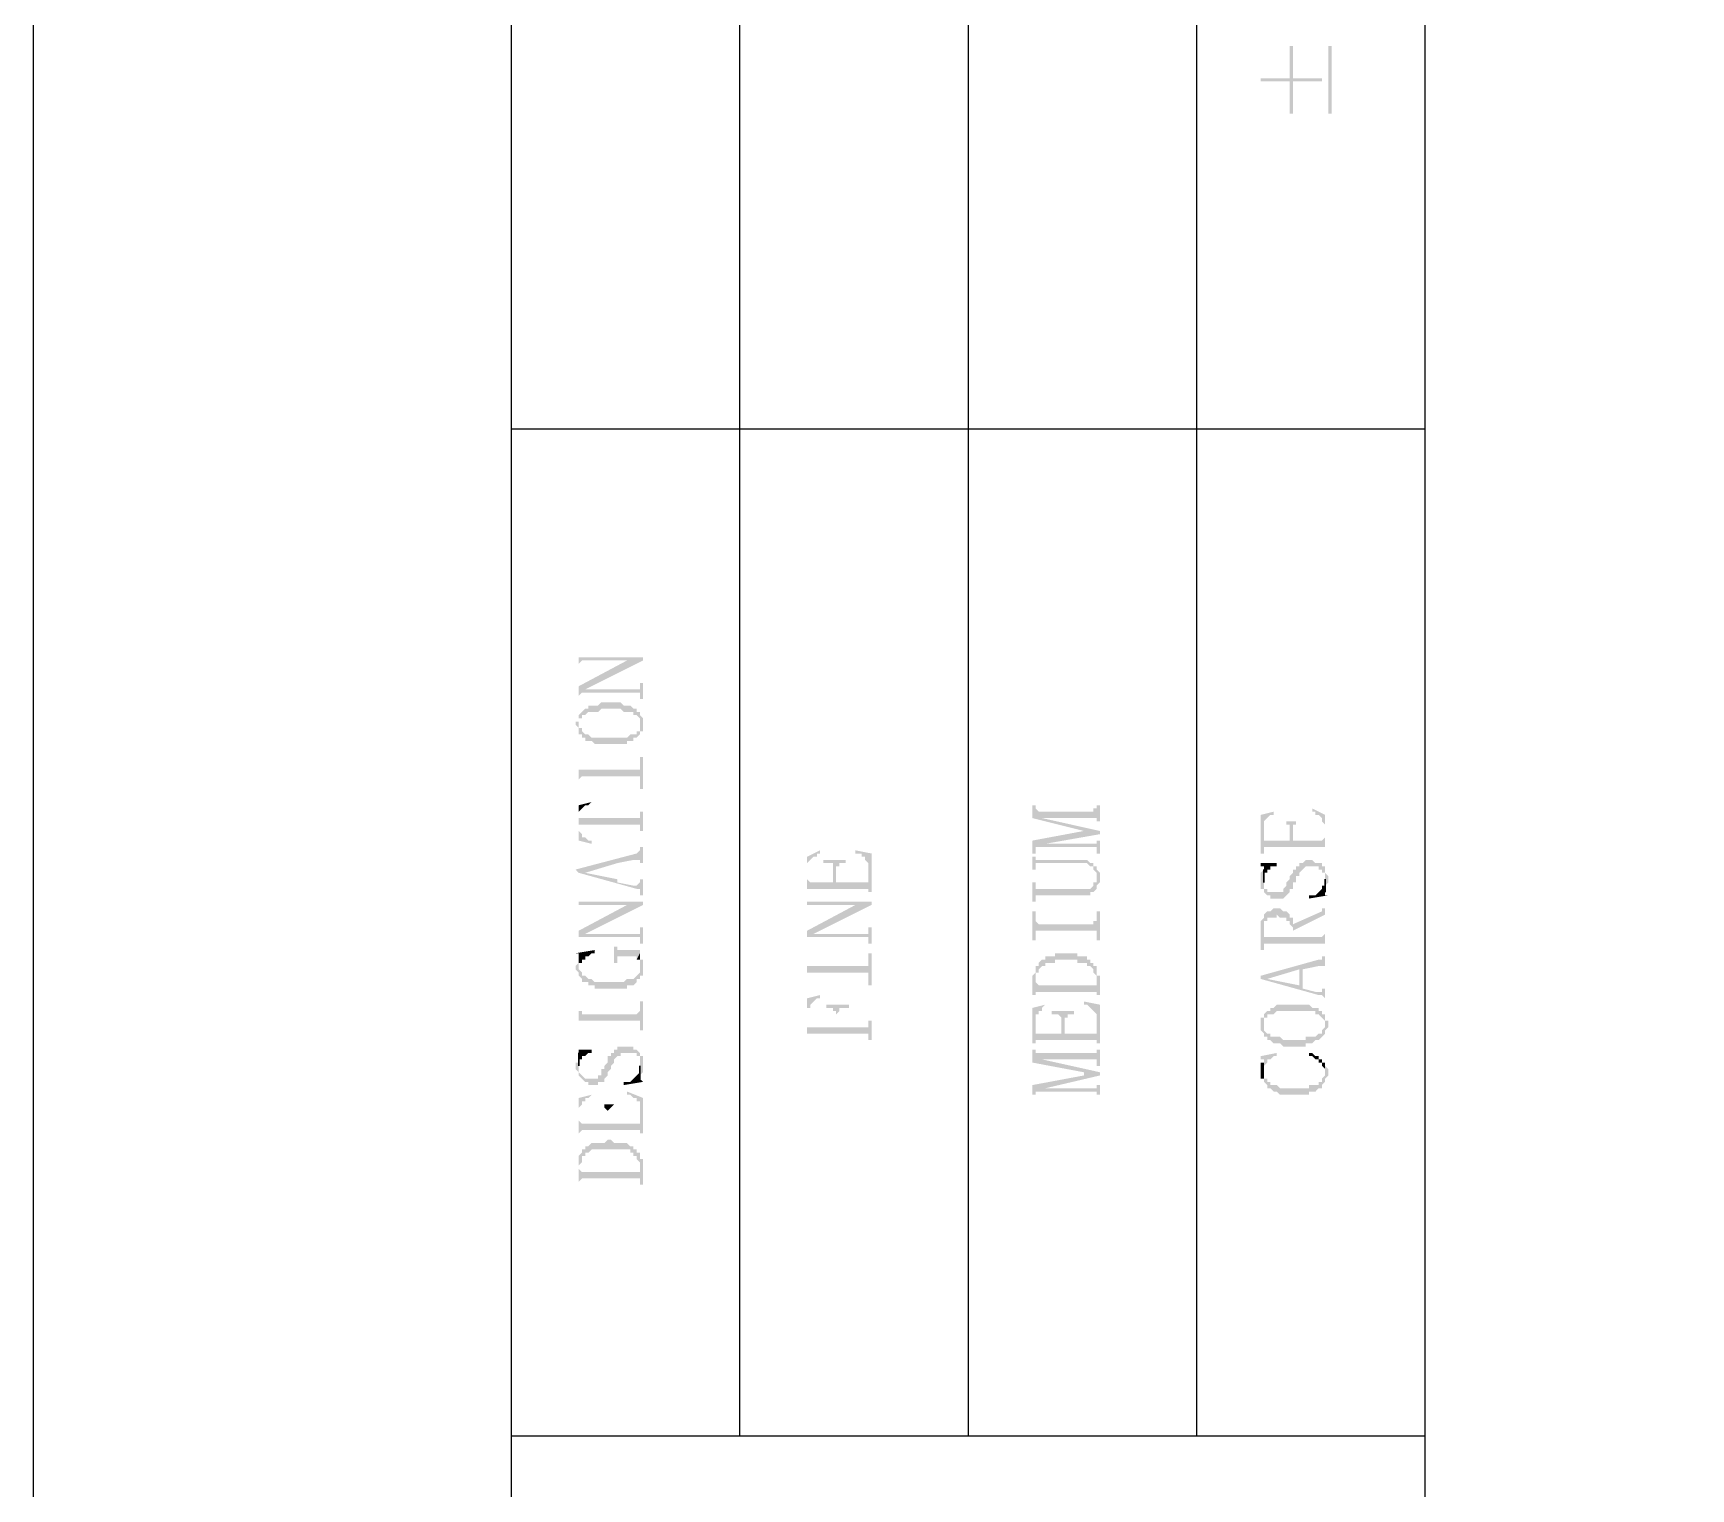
# Model space of a CAD drawing. Header units: millimetres. Extents: x 1336 to 2438, y 1230 to 1601.
# Drawn here: x 1577.69 to 1600.95, y 1519.97 to 1540.39 of the extents above; entities that cross this region are included whole.
import ezdxf

# ---------------------------------------------------------------- set-up
doc = ezdxf.new("R2010")
doc.units = ezdxf.units.MM

msp = doc.modelspace()

# ---------------------------------------------------------------- hatches: boundary and pattern name
at = {"transparency": 33554559}
for points in [[(1594.916, 1539.756), (1594.916, 1539.711), (1595.322, 1539.711), (1595.322, 1539.26), (1595.367, 1539.26), (1595.367, 1539.711), (1595.773, 1539.711), (1595.773, 1539.756), (1595.367, 1539.756), (1595.367, 1540.207), (1595.322, 1540.207), (1595.322, 1539.756)], [(1595.909, 1539.26), (1595.909, 1540.207), (1595.864, 1540.207), (1595.864, 1539.26)], [(1585.348, 1531.722), (1585.348, 1531.497), (1585.348, 1531.542), (1585.348, 1531.542), (1585.393, 1531.587), (1586.25, 1531.587), (1586.25, 1531.632), (1585.348, 1531.632)], [(1585.348, 1531.226), (1585.348, 1531.046), (1585.348, 1531.091), (1585.348, 1531.091), (1585.393, 1531.136), (1585.393, 1531.136), (1585.438, 1531.181), (1586.25, 1531.587), (1586.025, 1531.587)], [(1585.393, 1531.136), (1586.205, 1531.136), (1586.205, 1531.091), (1586.205, 1531.046), (1586.25, 1531.046), (1586.25, 1531.271), (1586.205, 1531.271), (1586.205, 1531.181), (1585.438, 1531.181)], [(1585.348, 1530.82), (1585.348, 1530.684), (1585.348, 1530.73), (1585.348, 1530.775), (1585.393, 1530.775), (1585.393, 1530.82), (1585.438, 1530.82), (1585.483, 1530.865), (1585.619, 1530.865), (1585.664, 1530.91), (1585.934, 1530.91), (1585.98, 1530.865), (1586.115, 1530.865), (1586.115, 1530.82), (1586.16, 1530.82), (1586.205, 1530.775), (1586.205, 1530.73), (1586.205, 1530.684), (1586.205, 1530.82), (1586.205, 1530.865), (1586.16, 1530.865), (1586.16, 1530.91), (1586.115, 1530.91), (1586.07, 1530.955), (1585.98, 1530.955), (1585.934, 1531), (1585.664, 1531), (1585.619, 1530.955), (1585.483, 1530.955), (1585.483, 1530.91), (1585.438, 1530.91), (1585.393, 1530.865), (1585.393, 1530.865)], [(1585.303, 1530.684), (1585.303, 1530.684), (1585.348, 1530.639), (1585.348, 1530.594), (1585.348, 1530.549), (1585.393, 1530.549), (1585.393, 1530.504), (1585.438, 1530.504), (1585.438, 1530.459), (1585.528, 1530.459), (1585.573, 1530.414), (1586.025, 1530.414), (1586.025, 1530.459), (1586.115, 1530.459), (1586.115, 1530.504), (1586.16, 1530.504), (1586.205, 1530.549), (1586.205, 1530.594), (1586.25, 1530.594), (1586.25, 1530.639), (1586.25, 1530.684), (1586.25, 1530.73), (1586.25, 1530.775), (1586.25, 1530.775), (1586.205, 1530.82), (1586.205, 1530.684), (1586.205, 1530.639), (1586.205, 1530.594), (1586.16, 1530.594), (1586.16, 1530.549), (1586.07, 1530.549), (1586.025, 1530.504), (1585.528, 1530.504), (1585.483, 1530.549), (1585.438, 1530.549), (1585.393, 1530.594), (1585.393, 1530.639), (1585.348, 1530.639), (1585.348, 1530.684), (1585.348, 1530.82), (1585.348, 1530.775), (1585.348, 1530.73), (1585.303, 1530.73)], [(1585.348, 1530.233), (1585.348, 1529.782), (1585.348, 1529.917), (1585.348, 1529.917), (1585.393, 1529.962), (1586.205, 1529.962), (1586.205, 1529.782), (1586.25, 1529.782), (1586.25, 1530.233), (1586.205, 1530.233), (1586.205, 1530.098), (1586.205, 1530.053), (1585.348, 1530.053)], [(1585.348, 1529.556), (1585.348, 1529.421), (1585.348, 1529.466), (1585.393, 1529.511), (1585.393, 1529.511), (1585.438, 1529.556), (1585.483, 1529.556), (1585.528, 1529.601), (1585.528, 1529.601)], [(1585.348, 1529.556), (1585.348, 1529.06), (1585.528, 1529.015), (1585.528, 1529.06), (1585.483, 1529.06), (1585.438, 1529.105), (1585.393, 1529.105), (1585.393, 1529.15), (1585.393, 1529.15), (1585.348, 1529.195), (1585.348, 1529.421)], [(1585.348, 1529.421), (1585.348, 1529.24), (1585.348, 1529.285), (1586.205, 1529.285), (1586.205, 1529.24), (1586.205, 1529.195), (1586.25, 1529.195), (1586.25, 1529.466), (1586.205, 1529.466), (1586.205, 1529.421), (1586.205, 1529.376), (1585.348, 1529.376)], [(1591.711, 1529.556), (1591.711, 1529.376), (1592.434, 1529.195), (1592.434, 1529.195), (1592.659, 1529.15), (1592.659, 1529.195), (1591.847, 1529.376), (1591.847, 1529.376), (1591.802, 1529.466), (1591.802, 1529.466), (1591.757, 1529.511), (1591.757, 1529.556), (1591.757, 1529.556)], [(1591.802, 1529.466), (1591.847, 1529.376), (1592.614, 1529.376), (1592.614, 1529.33), (1592.659, 1529.33), (1592.659, 1529.556), (1592.614, 1529.556), (1592.614, 1529.511), (1592.569, 1529.511), (1592.569, 1529.466)], [(1594.916, 1529.421), (1594.916, 1528.879), (1594.961, 1528.879), (1594.961, 1529.285), (1594.961, 1529.33), (1594.961, 1529.33), (1595.006, 1529.376), (1595.006, 1529.376), (1595.051, 1529.421), (1595.096, 1529.421), (1595.096, 1529.466), (1595.096, 1529.466)], [(1595.638, 1529.466), (1595.683, 1529.466), (1595.683, 1529.421), (1595.728, 1529.421), (1595.773, 1529.376), (1595.773, 1529.33), (1595.773, 1529.33), (1595.818, 1529.285), (1595.818, 1528.879), (1595.818, 1529.421), (1595.638, 1529.511)], [(1591.711, 1529.06), (1591.711, 1528.879), (1591.757, 1528.879), (1591.757, 1528.924), (1591.757, 1528.969), (1591.802, 1528.969), (1591.892, 1529.015), (1592.659, 1529.15), (1592.434, 1529.195)], [(1594.961, 1528.924), (1594.961, 1528.969), (1595.818, 1528.969), (1595.818, 1528.924), (1595.818, 1529.105), (1595.818, 1529.105), (1595.773, 1529.06), (1595.367, 1529.06), (1595.367, 1529.195), (1595.322, 1529.06), (1594.961, 1529.06), (1594.961, 1529.24)], [(1595.187, 1529.33), (1595.277, 1529.33), (1595.277, 1529.285), (1595.322, 1529.285), (1595.322, 1529.06), (1595.367, 1529.195), (1595.367, 1529.24), (1595.367, 1529.285), (1595.412, 1529.285), (1595.412, 1529.33), (1595.503, 1529.33)], [(1585.303, 1528.654), (1585.348, 1528.608), (1585.438, 1528.608), (1585.889, 1528.744), (1585.889, 1528.518), (1585.889, 1528.744), (1586.115, 1528.789), (1586.205, 1528.789), (1586.205, 1528.744), (1586.25, 1528.744), (1586.25, 1528.969), (1586.205, 1528.969), (1586.205, 1528.924), (1586.205, 1528.924), (1586.16, 1528.879), (1586.16, 1528.879)], [(1588.552, 1528.834), (1588.552, 1528.338), (1588.552, 1528.699), (1588.552, 1528.744), (1588.597, 1528.789), (1588.597, 1528.789), (1588.642, 1528.834), (1588.688, 1528.834), (1588.688, 1528.879), (1588.733, 1528.879), (1588.733, 1528.924)], [(1589.229, 1528.879), (1589.319, 1528.879), (1589.319, 1528.834), (1589.365, 1528.834), (1589.365, 1528.789), (1589.365, 1528.789), (1589.41, 1528.744), (1589.41, 1528.338), (1589.455, 1528.338), (1589.455, 1528.879), (1589.229, 1528.924)], [(1591.802, 1528.969), (1592.614, 1528.969), (1592.614, 1528.924), (1592.614, 1528.879), (1592.659, 1528.879), (1592.659, 1529.06), (1592.614, 1529.06), (1592.614, 1529.015), (1591.892, 1529.015)], [(1585.348, 1528.608), (1586.16, 1528.383), (1586.205, 1528.383), (1586.205, 1528.338), (1586.205, 1528.292), (1586.25, 1528.292), (1586.25, 1528.518), (1586.205, 1528.518), (1586.205, 1528.473), (1586.205, 1528.473), (1586.16, 1528.428), (1586.115, 1528.428), (1585.889, 1528.473), (1585.889, 1528.744), (1585.889, 1528.518), (1585.438, 1528.608), (1585.438, 1528.608)], [(1588.552, 1528.338), (1588.552, 1528.383), (1589.41, 1528.383), (1589.41, 1528.338), (1589.41, 1528.518), (1589.41, 1528.473), (1588.958, 1528.473), (1588.958, 1528.654), (1588.913, 1528.473), (1588.597, 1528.473), (1588.552, 1528.518), (1588.552, 1528.699)], [(1588.778, 1528.789), (1588.778, 1528.744), (1588.913, 1528.744), (1588.913, 1528.699), (1588.913, 1528.654), (1588.913, 1528.473), (1588.958, 1528.654), (1588.958, 1528.699), (1589.003, 1528.699), (1589.003, 1528.744), (1589.094, 1528.744), (1589.094, 1528.789)], [(1591.711, 1528.834), (1591.711, 1528.654), (1591.757, 1528.654), (1591.757, 1528.699), (1591.757, 1528.744), (1592.479, 1528.744), (1592.524, 1528.699), (1592.569, 1528.699), (1592.569, 1528.654), (1592.569, 1528.654), (1592.614, 1528.608), (1592.614, 1528.563), (1592.614, 1528.699), (1592.569, 1528.699), (1592.569, 1528.744), (1592.524, 1528.744), (1592.479, 1528.789), (1591.757, 1528.789), (1591.757, 1528.834), (1591.757, 1528.834)], [(1591.711, 1528.473), (1591.711, 1528.202), (1591.757, 1528.202), (1591.757, 1528.247), (1591.757, 1528.292), (1592.524, 1528.292), (1592.524, 1528.338), (1592.569, 1528.338), (1592.614, 1528.383), (1592.614, 1528.428), (1592.614, 1528.428), (1592.659, 1528.473), (1592.659, 1528.518), (1592.659, 1528.563), (1592.659, 1528.608), (1592.614, 1528.654), (1592.614, 1528.518), (1592.614, 1528.473), (1592.569, 1528.473), (1592.569, 1528.428), (1592.569, 1528.428), (1592.524, 1528.383), (1591.757, 1528.383), (1591.757, 1528.473)], [(1594.916, 1528.518), (1594.916, 1528.428), (1594.916, 1528.383), (1594.961, 1528.383), (1594.961, 1528.338), (1594.961, 1528.338), (1595.006, 1528.292), (1595.051, 1528.292), (1595.051, 1528.247), (1595.232, 1528.247), (1595.277, 1528.292), (1595.277, 1528.292), (1595.322, 1528.338), (1595.322, 1528.383), (1595.367, 1528.383), (1595.367, 1528.473), (1595.412, 1528.473), (1595.412, 1528.563), (1595.457, 1528.563), (1595.457, 1528.608), (1595.457, 1528.608), (1595.503, 1528.654), (1595.503, 1528.654), (1595.548, 1528.699), (1595.728, 1528.699), (1595.728, 1528.654), (1595.773, 1528.654), (1595.773, 1528.608), (1595.818, 1528.608), (1595.818, 1528.563), (1595.818, 1528.383), (1595.818, 1528.428), (1595.818, 1528.428), (1595.864, 1528.473), (1595.864, 1528.518), (1595.864, 1528.563), (1595.864, 1528.563), (1595.818, 1528.608), (1595.818, 1528.654), (1595.818, 1528.699), (1595.773, 1528.699), (1595.773, 1528.744), (1595.683, 1528.744), (1595.638, 1528.789), (1595.548, 1528.789), (1595.503, 1528.744), (1595.457, 1528.744), (1595.457, 1528.699), (1595.412, 1528.699), (1595.412, 1528.654), (1595.367, 1528.654), (1595.367, 1528.608), (1595.367, 1528.608), (1595.322, 1528.563), (1595.322, 1528.518), (1595.322, 1528.518), (1595.277, 1528.473), (1595.277, 1528.428), (1595.277, 1528.428), (1595.232, 1528.383), (1595.232, 1528.338), (1595.006, 1528.338), (1595.006, 1528.383), (1594.961, 1528.383), (1594.961, 1528.428), (1594.961, 1528.473), (1594.961, 1528.654), (1594.916, 1528.608), (1594.916, 1528.563)], [(1594.916, 1528.744), (1594.916, 1528.699), (1594.961, 1528.699), (1594.961, 1528.563), (1594.961, 1528.608), (1595.006, 1528.608), (1595.006, 1528.654), (1595.051, 1528.654), (1595.051, 1528.699), (1595.141, 1528.699), (1595.141, 1528.744)], [(1595.593, 1528.247), (1595.593, 1528.247), (1595.864, 1528.292), (1595.818, 1528.292), (1595.818, 1528.338), (1595.818, 1528.473), (1595.818, 1528.428), (1595.773, 1528.428), (1595.773, 1528.383), (1595.773, 1528.383), (1595.728, 1528.338), (1595.728, 1528.338), (1595.683, 1528.292), (1595.593, 1528.292)], [(1585.348, 1528.292), (1585.348, 1528.067), (1585.348, 1528.157), (1586.25, 1528.157), (1586.25, 1528.202), (1585.348, 1528.202)], [(1588.552, 1528.292), (1588.552, 1528.067), (1588.552, 1528.112), (1588.552, 1528.157), (1589.455, 1528.157), (1589.455, 1528.202), (1588.552, 1528.202)], [(1585.348, 1527.796), (1585.348, 1527.615), (1585.348, 1527.706), (1585.393, 1527.706), (1585.438, 1527.751), (1586.25, 1528.157), (1586.025, 1528.157)], [(1588.552, 1527.796), (1588.552, 1527.615), (1588.552, 1527.661), (1588.552, 1527.706), (1588.597, 1527.706), (1588.642, 1527.751), (1589.455, 1528.157), (1589.229, 1528.157)], [(1591.711, 1528.067), (1591.711, 1527.661), (1591.757, 1527.661), (1591.757, 1527.796), (1592.614, 1527.796), (1592.614, 1527.661), (1592.659, 1527.661), (1592.659, 1528.067), (1592.614, 1528.067), (1592.614, 1527.931), (1592.569, 1527.931), (1592.569, 1527.886), (1591.802, 1527.886), (1591.757, 1527.931), (1591.757, 1528.067)], [(1594.916, 1527.841), (1594.916, 1527.525), (1594.961, 1527.525), (1594.961, 1527.841), (1594.961, 1527.931), (1595.006, 1527.931), (1595.006, 1527.977), (1595.141, 1527.977), (1595.141, 1528.022), (1595.141, 1528.022), (1595.187, 1527.977), (1595.277, 1527.977), (1595.277, 1527.931), (1595.322, 1527.931), (1595.322, 1527.886), (1595.322, 1527.886), (1595.367, 1527.841), (1595.367, 1527.706), (1595.367, 1527.977), (1595.322, 1527.977), (1595.322, 1528.022), (1595.322, 1528.022), (1595.277, 1528.067), (1595.232, 1528.067), (1595.187, 1528.112), (1595.096, 1528.112), (1595.051, 1528.067), (1595.006, 1528.067), (1594.961, 1528.022), (1594.961, 1527.977), (1594.961, 1527.977), (1594.916, 1527.931), (1594.916, 1527.886), (1594.916, 1527.886)], [(1594.961, 1527.57), (1594.961, 1527.615), (1595.818, 1527.615), (1595.818, 1527.525), (1595.818, 1527.796), (1595.818, 1527.751), (1595.818, 1527.751), (1595.773, 1527.706), (1595.367, 1527.706), (1595.367, 1527.931), (1595.367, 1527.977), (1595.367, 1527.706), (1594.961, 1527.706), (1594.961, 1527.796)], [(1595.367, 1527.886), (1595.367, 1527.796), (1595.818, 1528.022), (1595.818, 1528.157), (1595.818, 1528.112), (1595.773, 1528.112), (1595.773, 1528.067), (1595.773, 1528.067)], [(1585.393, 1527.706), (1586.205, 1527.706), (1586.205, 1527.615), (1586.25, 1527.615), (1586.25, 1527.841), (1586.205, 1527.841), (1586.205, 1527.796), (1586.205, 1527.751), (1585.438, 1527.751)], [(1588.597, 1527.706), (1589.41, 1527.706), (1589.41, 1527.615), (1589.455, 1527.615), (1589.455, 1527.841), (1589.41, 1527.841), (1589.41, 1527.796), (1589.41, 1527.751), (1588.642, 1527.751)], [(1585.303, 1527.48), (1585.348, 1527.48), (1585.348, 1527.435), (1585.348, 1527.3), (1585.348, 1527.345), (1585.393, 1527.345), (1585.393, 1527.39), (1585.438, 1527.39), (1585.438, 1527.435), (1585.483, 1527.435), (1585.528, 1527.48), (1585.573, 1527.48), (1585.573, 1527.525)], [(1585.844, 1527.57), (1585.844, 1527.345), (1585.889, 1527.345), (1585.889, 1527.39), (1585.889, 1527.435), (1586.16, 1527.435), (1586.16, 1527.39), (1586.205, 1527.48), (1586.205, 1527.525), (1585.889, 1527.525), (1585.889, 1527.57), (1585.889, 1527.57)], [(1586.16, 1527.39), (1586.205, 1527.39), (1586.205, 1527.3), (1586.205, 1527.435), (1586.205, 1527.48)], [(1588.552, 1527.48), (1588.552, 1527.029), (1588.552, 1527.164), (1588.552, 1527.209), (1589.41, 1527.209), (1589.41, 1527.029), (1589.455, 1527.029), (1589.455, 1527.48), (1589.41, 1527.48), (1589.41, 1527.345), (1589.41, 1527.3), (1588.552, 1527.3), (1588.552, 1527.345)], [(1591.711, 1527.119), (1591.711, 1526.893), (1591.757, 1526.893), (1591.757, 1527.119), (1591.757, 1527.164), (1591.757, 1527.209), (1591.802, 1527.209), (1591.802, 1527.254), (1591.802, 1527.254), (1591.847, 1527.3), (1591.892, 1527.3), (1591.892, 1527.345), (1592.027, 1527.345), (1592.027, 1527.39), (1592.343, 1527.39), (1592.343, 1527.345), (1592.479, 1527.345), (1592.479, 1527.3), (1592.524, 1527.3), (1592.569, 1527.254), (1592.569, 1527.209), (1592.569, 1527.209), (1592.614, 1527.164), (1592.614, 1526.893), (1592.659, 1526.893), (1592.659, 1527.119), (1592.659, 1527.164), (1592.614, 1527.164), (1592.614, 1527.254), (1592.614, 1527.3), (1592.569, 1527.3), (1592.569, 1527.345), (1592.524, 1527.345), (1592.524, 1527.39), (1592.479, 1527.39), (1592.479, 1527.435), (1592.343, 1527.435), (1592.343, 1527.48), (1592.027, 1527.48), (1592.027, 1527.435), (1591.892, 1527.435), (1591.892, 1527.39), (1591.847, 1527.39), (1591.802, 1527.345), (1591.802, 1527.3), (1591.757, 1527.3), (1591.757, 1527.254), (1591.757, 1527.209), (1591.757, 1527.209), (1591.711, 1527.164), (1591.711, 1527.164)], [(1594.916, 1527.164), (1594.916, 1527.119), (1595.006, 1527.119), (1595.457, 1527.254), (1595.457, 1527.029), (1595.503, 1527.254), (1595.728, 1527.3), (1595.818, 1527.3), (1595.818, 1527.254), (1595.818, 1527.48), (1595.818, 1527.435), (1595.773, 1527.435), (1595.773, 1527.39), (1595.728, 1527.39)], [(1585.303, 1527.3), (1585.303, 1527.254), (1585.303, 1527.254), (1585.348, 1527.209), (1585.348, 1527.164), (1585.348, 1527.164), (1585.393, 1527.119), (1585.393, 1527.074), (1585.483, 1527.074), (1585.483, 1527.029), (1585.573, 1527.029), (1585.573, 1526.984), (1586.025, 1526.984), (1586.025, 1527.029), (1586.115, 1527.029), (1586.16, 1527.074), (1586.16, 1527.119), (1586.205, 1527.119), (1586.205, 1527.164), (1586.25, 1527.164), (1586.25, 1527.209), (1586.25, 1527.3), (1586.25, 1527.345), (1586.25, 1527.39), (1586.205, 1527.39), (1586.205, 1527.254), (1586.205, 1527.209), (1586.205, 1527.209), (1586.16, 1527.164), (1586.16, 1527.164), (1586.115, 1527.119), (1586.025, 1527.119), (1585.98, 1527.074), (1585.573, 1527.074), (1585.528, 1527.119), (1585.483, 1527.119), (1585.438, 1527.164), (1585.393, 1527.164), (1585.393, 1527.209), (1585.393, 1527.209), (1585.348, 1527.254), (1585.348, 1527.39), (1585.348, 1527.345), (1585.348, 1527.345)], [(1594.916, 1527.119), (1595.728, 1526.893), (1595.773, 1526.893), (1595.818, 1526.848), (1595.818, 1526.803), (1595.818, 1527.029), (1595.818, 1526.984), (1595.773, 1526.984), (1595.773, 1526.938), (1595.683, 1526.938), (1595.503, 1526.984), (1595.503, 1527.254), (1595.457, 1527.029), (1595.006, 1527.119), (1595.006, 1527.119)], [(1591.757, 1526.893), (1591.757, 1526.938), (1592.614, 1526.938), (1592.614, 1526.893), (1592.614, 1527.074), (1592.614, 1527.029), (1591.802, 1527.029), (1591.757, 1527.074), (1591.757, 1527.119)], [(1585.348, 1526.803), (1585.348, 1526.397), (1585.348, 1526.532), (1586.205, 1526.532), (1586.205, 1526.397), (1586.25, 1526.397), (1586.25, 1526.803), (1586.205, 1526.803), (1586.205, 1526.668), (1586.205, 1526.668), (1586.16, 1526.623), (1585.393, 1526.623), (1585.393, 1526.668), (1585.348, 1526.668)], [(1588.552, 1526.848), (1588.552, 1526.261), (1588.552, 1526.623), (1588.552, 1526.713), (1588.597, 1526.713), (1588.597, 1526.758), (1588.597, 1526.758), (1588.642, 1526.803), (1588.642, 1526.803), (1588.688, 1526.848), (1588.733, 1526.848), (1588.733, 1526.893)], [(1592.434, 1526.758), (1592.479, 1526.758), (1592.524, 1526.713), (1592.524, 1526.713), (1592.569, 1526.668), (1592.569, 1526.668), (1592.614, 1526.623), (1592.614, 1526.577), (1592.614, 1526.216), (1592.659, 1526.216), (1592.659, 1526.758), (1592.434, 1526.803)], [(1588.552, 1526.307), (1588.552, 1526.352), (1589.41, 1526.352), (1589.41, 1526.261), (1589.455, 1526.261), (1589.455, 1526.532), (1589.41, 1526.532), (1589.41, 1526.487), (1589.41, 1526.442), (1588.958, 1526.442), (1588.958, 1526.623), (1588.958, 1526.442), (1588.552, 1526.442), (1588.552, 1526.623)], [(1588.823, 1526.758), (1588.823, 1526.713), (1588.913, 1526.713), (1588.913, 1526.668), (1588.958, 1526.668), (1588.958, 1526.442), (1588.958, 1526.623), (1588.958, 1526.623), (1589.003, 1526.668), (1589.003, 1526.713), (1589.139, 1526.713), (1589.139, 1526.758)], [(1591.711, 1526.713), (1591.711, 1526.216), (1591.757, 1526.216), (1591.757, 1526.577), (1591.757, 1526.623), (1591.802, 1526.623), (1591.802, 1526.668), (1591.847, 1526.668), (1591.847, 1526.713), (1591.847, 1526.713), (1591.892, 1526.758), (1591.937, 1526.758), (1591.892, 1526.758)], [(1591.757, 1526.216), (1591.757, 1526.261), (1592.614, 1526.261), (1592.614, 1526.216), (1592.614, 1526.397), (1592.614, 1526.352), (1592.163, 1526.352), (1592.163, 1526.532), (1592.118, 1526.352), (1591.757, 1526.352), (1591.757, 1526.397), (1591.757, 1526.577)], [(1591.982, 1526.668), (1591.982, 1526.623), (1592.072, 1526.623), (1592.118, 1526.577), (1592.118, 1526.532), (1592.118, 1526.352), (1592.163, 1526.532), (1592.163, 1526.577), (1592.208, 1526.577), (1592.208, 1526.623), (1592.298, 1526.623), (1592.298, 1526.668)], [(1594.916, 1526.487), (1594.916, 1526.442), (1594.916, 1526.397), (1594.916, 1526.397), (1594.961, 1526.352), (1594.961, 1526.307), (1595.006, 1526.307), (1595.006, 1526.261), (1595.051, 1526.261), (1595.096, 1526.216), (1595.187, 1526.216), (1595.232, 1526.171), (1595.548, 1526.171), (1595.548, 1526.216), (1595.638, 1526.216), (1595.683, 1526.261), (1595.728, 1526.261), (1595.773, 1526.307), (1595.773, 1526.307), (1595.818, 1526.352), (1595.818, 1526.397), (1595.818, 1526.397), (1595.864, 1526.442), (1595.864, 1526.487), (1595.864, 1526.532), (1595.818, 1526.532), (1595.818, 1526.577), (1595.818, 1526.487), (1595.818, 1526.442), (1595.818, 1526.442), (1595.773, 1526.397), (1595.773, 1526.352), (1595.728, 1526.352), (1595.683, 1526.307), (1595.548, 1526.307), (1595.548, 1526.261), (1595.232, 1526.261), (1595.187, 1526.307), (1595.051, 1526.307), (1595.051, 1526.352), (1595.006, 1526.352), (1594.961, 1526.397), (1594.961, 1526.442), (1594.961, 1526.577), (1594.916, 1526.577), (1594.916, 1526.532)], [(1594.961, 1526.577), (1594.961, 1526.487), (1594.961, 1526.532), (1594.961, 1526.577), (1595.006, 1526.577), (1595.006, 1526.623), (1595.096, 1526.623), (1595.141, 1526.668), (1595.683, 1526.668), (1595.683, 1526.623), (1595.728, 1526.623), (1595.773, 1526.577), (1595.773, 1526.577), (1595.818, 1526.532), (1595.818, 1526.487), (1595.818, 1526.623), (1595.773, 1526.623), (1595.773, 1526.668), (1595.728, 1526.668), (1595.728, 1526.713), (1595.638, 1526.713), (1595.593, 1526.758), (1595.141, 1526.758), (1595.096, 1526.713), (1595.051, 1526.713), (1595.051, 1526.668), (1595.006, 1526.668), (1594.961, 1526.623), (1594.961, 1526.623)], [(1585.303, 1525.9), (1585.303, 1525.855), (1585.303, 1525.855), (1585.348, 1525.81), (1585.348, 1525.765), (1585.348, 1525.765), (1585.393, 1525.72), (1585.393, 1525.72), (1585.438, 1525.675), (1585.483, 1525.675), (1585.483, 1525.63), (1585.619, 1525.63), (1585.619, 1525.675), (1585.709, 1525.675), (1585.709, 1525.72), (1585.709, 1525.72), (1585.754, 1525.765), (1585.754, 1525.81), (1585.754, 1525.81), (1585.799, 1525.855), (1585.799, 1525.9), (1585.799, 1525.9), (1585.844, 1525.946), (1585.844, 1525.991), (1585.844, 1525.991), (1585.889, 1526.036), (1585.934, 1526.036), (1585.934, 1526.081), (1586.16, 1526.081), (1586.16, 1526.036), (1586.205, 1526.036), (1586.205, 1525.991), (1586.205, 1525.765), (1586.25, 1525.81), (1586.25, 1525.9), (1586.25, 1525.991), (1586.25, 1526.036), (1586.205, 1526.036), (1586.205, 1526.081), (1586.205, 1526.081), (1586.16, 1526.126), (1586.115, 1526.126), (1586.115, 1526.171), (1585.889, 1526.171), (1585.889, 1526.126), (1585.844, 1526.126), (1585.844, 1526.081), (1585.799, 1526.081), (1585.799, 1526.036), (1585.754, 1526.036), (1585.754, 1525.946), (1585.754, 1525.946), (1585.709, 1525.9), (1585.709, 1525.855), (1585.664, 1525.855), (1585.664, 1525.81), (1585.664, 1525.765), (1585.619, 1525.765), (1585.619, 1525.72), (1585.438, 1525.72), (1585.393, 1525.765), (1585.393, 1525.765), (1585.348, 1525.81), (1585.348, 1526.036), (1585.348, 1525.991), (1585.348, 1525.946), (1585.303, 1525.946)], [(1585.303, 1526.126), (1585.348, 1526.126), (1585.348, 1526.081), (1585.348, 1525.946), (1585.348, 1525.991), (1585.393, 1525.991), (1585.393, 1526.036), (1585.438, 1526.036), (1585.483, 1526.081), (1585.528, 1526.081), (1585.528, 1526.126), (1585.528, 1526.126)], [(1591.711, 1526.126), (1591.711, 1525.946), (1592.434, 1525.81), (1592.434, 1525.765), (1592.659, 1525.765), (1592.659, 1525.81), (1591.847, 1525.991), (1591.847, 1525.991), (1591.802, 1526.081), (1591.757, 1526.081), (1591.757, 1526.126), (1591.757, 1526.126)], [(1591.802, 1526.081), (1591.847, 1525.991), (1592.614, 1525.991), (1592.614, 1525.946), (1592.614, 1525.9), (1592.659, 1525.9), (1592.659, 1526.126), (1592.614, 1526.126), (1592.614, 1526.081), (1592.569, 1526.081)], [(1594.916, 1526.036), (1594.916, 1525.991), (1594.961, 1525.991), (1594.961, 1525.72), (1594.961, 1525.855), (1594.961, 1525.9), (1594.961, 1525.9), (1595.006, 1525.946), (1595.006, 1525.991), (1595.051, 1525.991), (1595.096, 1526.036), (1595.141, 1526.036), (1595.141, 1526.081)], [(1595.593, 1526.036), (1595.638, 1526.036), (1595.683, 1525.991), (1595.728, 1525.991), (1595.728, 1525.946), (1595.773, 1525.946), (1595.773, 1525.9), (1595.773, 1525.9), (1595.818, 1525.855), (1595.818, 1525.81), (1595.818, 1525.946), (1595.773, 1525.946), (1595.773, 1525.991), (1595.728, 1525.991), (1595.728, 1526.036), (1595.683, 1526.036), (1595.638, 1526.081), (1595.593, 1526.081)], [(1585.98, 1525.675), (1585.98, 1525.63), (1586.25, 1525.675), (1586.25, 1525.675), (1586.205, 1525.72), (1586.205, 1525.855), (1586.205, 1525.81), (1586.205, 1525.81), (1586.16, 1525.765), (1586.16, 1525.765), (1586.115, 1525.72), (1586.115, 1525.72), (1586.07, 1525.675), (1586.025, 1525.675)], [(1594.916, 1525.855), (1594.916, 1525.81), (1594.916, 1525.765), (1594.916, 1525.72), (1594.961, 1525.72), (1594.961, 1525.991), (1594.961, 1525.946), (1594.916, 1525.946), (1594.916, 1525.9)], [(1594.961, 1525.72), (1594.961, 1525.675), (1594.961, 1525.675), (1595.006, 1525.63), (1595.006, 1525.585), (1595.051, 1525.585), (1595.096, 1525.539), (1595.141, 1525.539), (1595.187, 1525.494), (1595.593, 1525.494), (1595.593, 1525.539), (1595.683, 1525.539), (1595.728, 1525.585), (1595.773, 1525.585), (1595.773, 1525.63), (1595.773, 1525.63), (1595.818, 1525.675), (1595.818, 1525.72), (1595.818, 1525.72), (1595.864, 1525.765), (1595.864, 1525.81), (1595.864, 1525.855), (1595.864, 1525.855), (1595.818, 1525.9), (1595.818, 1525.946), (1595.818, 1525.81), (1595.818, 1525.765), (1595.818, 1525.765), (1595.773, 1525.72), (1595.773, 1525.675), (1595.728, 1525.675), (1595.728, 1525.63), (1595.593, 1525.63), (1595.593, 1525.585), (1595.187, 1525.585), (1595.141, 1525.63), (1595.051, 1525.63), (1595.051, 1525.675), (1595.006, 1525.675), (1595.006, 1525.72), (1594.961, 1525.72), (1594.961, 1525.765), (1594.961, 1525.81), (1594.961, 1525.81)], [(1591.711, 1525.63), (1591.711, 1525.494), (1591.757, 1525.494), (1591.757, 1525.539), (1591.802, 1525.539), (1591.892, 1525.585), (1592.659, 1525.765), (1592.434, 1525.765)], [(1591.802, 1525.539), (1592.614, 1525.539), (1592.614, 1525.494), (1592.659, 1525.494), (1592.659, 1525.63), (1592.614, 1525.63), (1592.614, 1525.585), (1591.892, 1525.585)], [(1585.348, 1525.449), (1585.348, 1524.953), (1585.348, 1525.314), (1585.348, 1525.314), (1585.393, 1525.359), (1585.393, 1525.404), (1585.438, 1525.404), (1585.438, 1525.449), (1585.483, 1525.449), (1585.528, 1525.494), (1585.528, 1525.494)], [(1586.025, 1525.494), (1586.07, 1525.494), (1586.115, 1525.449), (1586.16, 1525.449), (1586.16, 1525.404), (1586.205, 1525.404), (1586.205, 1525.314), (1586.205, 1524.953), (1586.25, 1524.953), (1586.25, 1525.449), (1586.025, 1525.539)], [(1585.348, 1524.953), (1585.348, 1524.953), (1585.393, 1524.998), (1586.205, 1524.998), (1586.205, 1524.953), (1586.205, 1525.133), (1586.205, 1525.088), (1585.754, 1525.088), (1585.754, 1525.269), (1585.754, 1525.088), (1585.393, 1525.088), (1585.348, 1525.133), (1585.348, 1525.269)], [(1585.619, 1525.359), (1585.709, 1525.359), (1585.709, 1525.314), (1585.709, 1525.314), (1585.754, 1525.269), (1585.754, 1525.088), (1585.754, 1525.269), (1585.754, 1525.269), (1585.799, 1525.314), (1585.799, 1525.314), (1585.844, 1525.359), (1585.889, 1525.359)], [(1585.348, 1524.501), (1585.348, 1524.231), (1585.348, 1524.501), (1585.348, 1524.501), (1585.393, 1524.546), (1585.393, 1524.592), (1585.393, 1524.637), (1585.438, 1524.637), (1585.438, 1524.682), (1585.483, 1524.682), (1585.528, 1524.727), (1586.07, 1524.727), (1586.07, 1524.682), (1586.115, 1524.682), (1586.115, 1524.637), (1586.16, 1524.637), (1586.16, 1524.592), (1586.16, 1524.592), (1586.205, 1524.546), (1586.205, 1524.501), (1586.205, 1524.231), (1586.25, 1524.231), (1586.25, 1524.501), (1586.25, 1524.592), (1586.205, 1524.592), (1586.205, 1524.637), (1586.205, 1524.682), (1586.16, 1524.682), (1586.16, 1524.727), (1586.115, 1524.727), (1586.115, 1524.772), (1586.07, 1524.772), (1586.025, 1524.817), (1585.844, 1524.817), (1585.799, 1524.862), (1585.754, 1524.862), (1585.709, 1524.817), (1585.528, 1524.817), (1585.483, 1524.772), (1585.438, 1524.772), (1585.438, 1524.727), (1585.393, 1524.727), (1585.393, 1524.682), (1585.393, 1524.682), (1585.348, 1524.637), (1585.348, 1524.546)], [(1585.348, 1524.276), (1585.348, 1524.276), (1585.393, 1524.321), (1586.205, 1524.321), (1586.205, 1524.276), (1586.205, 1524.456), (1586.205, 1524.411), (1585.393, 1524.411), (1585.348, 1524.456), (1585.348, 1524.456)]]:
    msp.add_hatch(color=256, dxfattribs=at).paths.add_polyline_path(points)

# ---------------------------------------------------------------- linework, layer by layer
msp.add_line((1584.4, 1594.624), (1584.4, 1307.884))
for points in [[(1997.693, 1303.624), (1997.693, 1600.624), (1577.693, 1600.624), (1577.693, 1303.624)], [(1594.961, 1528.654), (1594.961, 1528.473), (1594.961, 1528.518), (1594.961, 1528.654)], [(1595.818, 1528.473), (1595.818, 1528.338), (1595.818, 1528.383), (1595.818, 1528.518)], [(1585.348, 1526.036), (1585.348, 1525.9), (1585.348, 1526.081)], [(1586.205, 1525.855), (1586.205, 1525.72), (1586.205, 1525.765), (1586.205, 1525.9), (1586.205, 1525.9)]]:
    msp.add_lwpolyline(points, close=True)
for points in [[(1587.604, 1594.624), (1587.604, 1520.71)], [(1590.809, 1594.624), (1590.809, 1520.71)], [(1594.013, 1594.624), (1594.013, 1520.71)], [(1597.218, 1594.624), (1597.218, 1307.884)], [(1584.4, 1534.837), (1597.218, 1534.837)], [(1584.4, 1520.71), (1597.218, 1520.71)]]:
    msp.add_lwpolyline(points)

doc.saveas('drawing.dxf')
